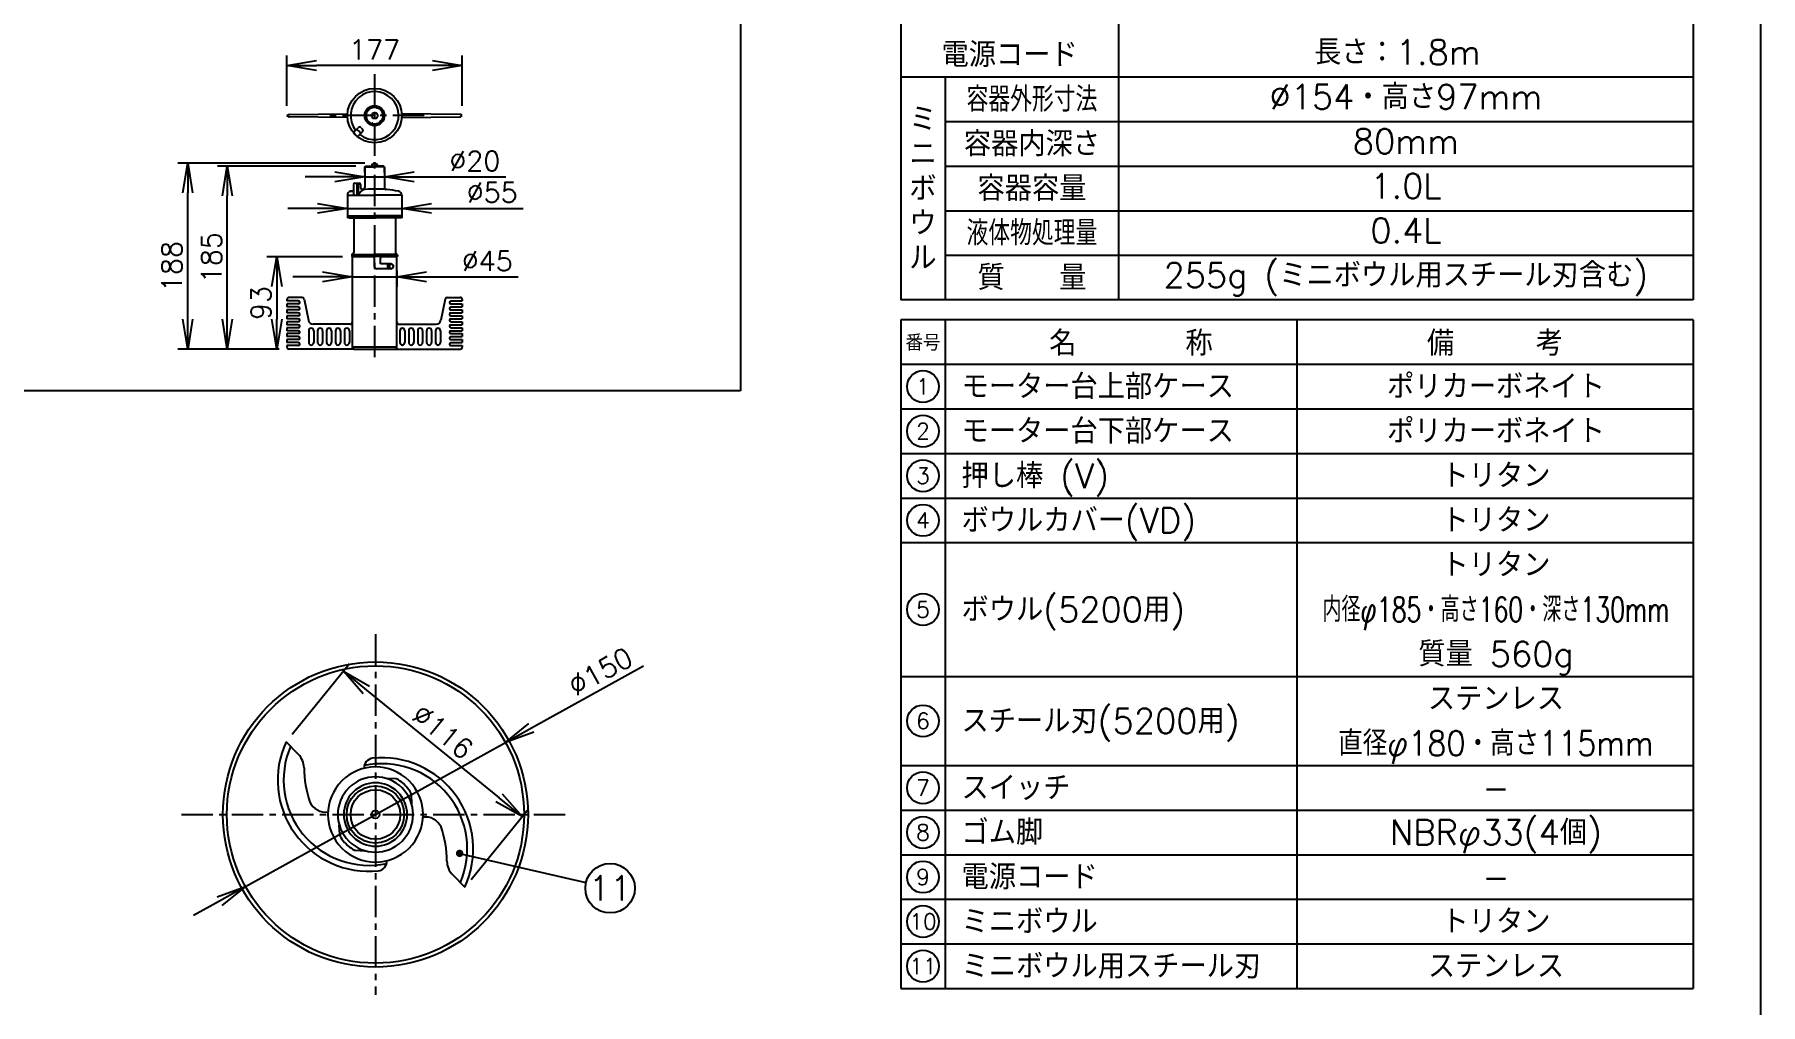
# Model space of a CAD drawing. Extents: x 115 to 2025, y 0 to 1377.
# Drawn here: x 1154 to 2025, y 467 to 956 of the extents above; entities that cross this region are included whole.
import ezdxf
from ezdxf.enums import TextEntityAlignment as Align

# ---------------------------------------------------------------- set-up
doc = ezdxf.new("R2010")
doc.units = 0
doc.header["$LTSCALE"] = 0.5
doc.header["$MEASUREMENT"] = 0
doc.header["$PDMODE"] = 3
doc.header["$PDSIZE"] = 2.5
doc.linetypes.add('CENTER', pattern=[50.8, 31.75, -6.35, 6.35, -6.35])
doc.layers.get('0').update_dxf_attribs({"linetype": 'CONTINUOUS'})
doc.layers.get('Defpoints').update_dxf_attribs({"linetype": 'CONTINUOUS'})
for name, color, linetype in [('DANMEN', 7, 'CONTINUOUS'), ('SIYOU', 7, 'CONTINUOUS'), ('SUNPOU', 7, 'CONTINUOUS'), ('WAKU', 7, 'CONTINUOUS')]:
    doc.layers.add(name, color=color, linetype=linetype)
doc.styles.get("Standard").update_dxf_attribs({"font": 'romans.shx', "bigfont": 'extfont.shx'})
doc.dimstyles.get("Standard").update_dxf_attribs({"dimscale": 5, "dimtxt": 2, "dimasz": 3, "dimexe": 1, "dimexo": 1, "dimgap": 0.6, "dimtad": 3, "dimdec": 0, "dimzin": 0, "dimdsep": 46, "dimtxsty": 'STANDARD', "dimblk": 'OPEN', "dimcen": 1.5, "dimadec": 0, "dimazin": 0, "dimtfac": 1, "dimtdec": 0, "dimtmove": 0, "dimatfit": 0, "dimldrblk": 'OPEN', "dimfxl": 1, "dimtolj": 1, "dimtzin": 0, "dimarcsym": 0})
doc.dimstyles.new('STYLE_1', dxfattribs={"dimscale": 5, "dimtxt": 2, "dimasz": 3, "dimexe": 1, "dimexo": 1, "dimgap": 0.6, "dimtad": 3, "dimdec": 0, "dimlfac": 2, "dimzin": 0, "dimdsep": 46, "dimtxsty": 'STANDARD', "dimblk1": 'OPEN', "dimblk2": 'OPEN', "dimsah": 1, "dimcen": 1.5, "dimadec": 0, "dimazin": 0, "dimtfac": 1, "dimtdec": 0, "dimtmove": 0, "dimatfit": 0, "dimldrblk": 'DOTSMALL', "dimfxl": 1, "dimtvp": 1, "dimtolj": 1, "dimtzin": 0, "dimarcsym": 0})

# ---------------------------------------------------------------- blocks, each defined once
blk = doc.blocks.new('_OPEN')
at = {"color": 0, "linetype": 'ByBlock'}
for p, q in [((-1, 0.167), (0, 0)), ((0, 0), (-1, -0.167)), ((0, 0), (-1, 0))]:
    blk.add_line(p, q, dxfattribs=at)
blk = doc.blocks.new('*D37')
at = {"layer": 'Defpoints', "color": 0}
for p in [(1280.77, 599.45), (1399.95, 561.74), (1371.03, 526.13)]:
    blk.add_point(p, dxfattribs=at)
at = {"layer": 'SUNPOU', "color": 0, "lineweight": -2}
for p, q in [((1283.92, 603.33), (1312.85, 638.94)), ((1321.34, 625.6), (1388.31, 571.2)), ((1374.18, 530.01), (1403.11, 565.62))]:
    blk.add_line(p, q, dxfattribs=at)
at = {"layer": 'SUNPOU', "color": 0, "lineweight": -2, "xscale": 15, "yscale": 15, "zscale": 15}
for p, rotation in [((1309.7, 635.06), 140.9130941535423), ((1399.95, 561.74), 320.9130941535422)]:
    blk.add_blockref('_OPEN', p, dxfattribs=dict(at, rotation=rotation))
at = {"layer": 'SUNPOU', "color": 0, "insert": (1359.87, 604.61), "char_height": 10, "attachment_point": 5, "rotation": 320.91309}
blk.add_mtext('\\A1;%%C116', dxfattribs=at)
blk = doc.blocks.new('*D38')
at = {"layer": 'Defpoints', "color": 0}
for p in [(1391.47, 599.19), (1260.32, 526.39)]:
    blk.add_point(p, dxfattribs=at)
at = {"layer": 'SUNPOU', "color": 0, "lineweight": -2}
for p, q in [((1404.59, 606.47), (1461.17, 637.88)), ((1260.32, 526.39), (1391.47, 599.19)), ((1247.21, 519.11), (1234.09, 511.83))]:
    blk.add_line(p, q, dxfattribs=at)
at = {"layer": 'SUNPOU', "color": 0, "lineweight": -2, "xscale": 15, "yscale": 15, "zscale": 15}
for p, rotation in [((1391.47, 599.19), 209.034487476974), ((1260.32, 526.39), 29.03448747697395)]:
    blk.add_blockref('_OPEN', p, dxfattribs=dict(at, rotation=rotation))
at = {"layer": 'SUNPOU', "color": 0, "insert": (1439.47, 634.98), "char_height": 10, "attachment_point": 5, "rotation": 29.03449}
blk.add_mtext('\\A1;∅150', dxfattribs=at)
blk = doc.blocks.new('*D44')
at = {"layer": 'Defpoints', "color": 0}
for p in [(1251.12, 889.96), (1320.97, 889.96), (1282.22, 797.71)]:
    blk.add_point(p, dxfattribs=at)
at = {"layer": 'SUNPOU', "color": 0, "lineweight": -2}
for p, q in [((1315.97, 889.96), (1246.12, 889.96)), ((1251.12, 812.71), (1251.12, 874.96)), ((1277.22, 797.71), (1246.12, 797.71))]:
    blk.add_line(p, q, dxfattribs=at)
at = {"layer": 'SUNPOU', "color": 0, "lineweight": -2, "xscale": 15, "yscale": 15, "zscale": 15}
for p, rotation in [((1251.12, 889.96), 90), ((1251.12, 797.71), 270)]:
    blk.add_blockref('_OPEN', p, dxfattribs=dict(at, rotation=rotation))
at = {"layer": 'SUNPOU', "color": 0, "insert": (1243.12, 843.83), "char_height": 10, "attachment_point": 5, "rotation": 90}
blk.add_mtext('\\A1;185', dxfattribs=at)
blk = doc.blocks.new('_DotSmall')
at = {"color": 0, "linetype": 'ByBlock', "const_width": 0.5}
blk.add_lwpolyline([(-0.0625, 0, 1), (0.0625, 0, 1)], format="xyb", close=True, dxfattribs=at)
blk = doc.blocks.new('*D45')
at = {"layer": 'Defpoints', "color": 0}
for p in [(1231.12, 891.46), (1325.47, 891.46), (1282.22, 797.71)]:
    blk.add_point(p, dxfattribs=at)
at = {"layer": 'SUNPOU', "color": 0, "lineweight": -2}
for p, q in [((1320.47, 891.46), (1226.12, 891.46)), ((1231.12, 812.71), (1231.12, 876.46)), ((1277.22, 797.71), (1226.12, 797.71))]:
    blk.add_line(p, q, dxfattribs=at)
at = {"layer": 'SUNPOU', "color": 0, "lineweight": -2, "xscale": 15, "yscale": 15, "zscale": 15}
for p, rotation in [((1231.12, 891.46), 90), ((1231.12, 797.71), 270)]:
    blk.add_blockref('_OPEN', p, dxfattribs=dict(at, rotation=rotation))
at = {"layer": 'SUNPOU', "color": 0, "insert": (1223.12, 839.33), "char_height": 10, "attachment_point": 5, "rotation": 90}
blk.add_mtext('\\A1;188', dxfattribs=at)
blk = doc.blocks.new('*D46')
at = {"layer": 'Defpoints', "color": 0}
for p in [(1320.47, 884.58), (1320.47, 881.85), (1330.47, 881.85)]:
    blk.add_point(p, dxfattribs=at)
at = {"layer": 'SUNPOU', "color": 0, "lineweight": -2}
for p, q in [((1320.47, 886.85), (1320.47, 889.58)), ((1330.47, 886.85), (1330.47, 889.58)), ((1305.47, 884.58), (1290.47, 884.58)), ((1320.47, 884.58), (1330.47, 884.58)), ((1345.47, 884.58), (1391.71, 884.58))]:
    blk.add_line(p, q, dxfattribs=at)
at = {"layer": 'SUNPOU', "color": 0, "lineweight": -2, "xscale": 15, "yscale": 15, "zscale": 15}
blk.add_blockref('_OPEN', (1320.47, 884.58), dxfattribs=at)
at = {"layer": 'SUNPOU', "color": 0, "lineweight": -2, "xscale": 15, "yscale": 15, "zscale": 15, "rotation": 180}
blk.add_blockref('_OPEN', (1330.47, 884.58), dxfattribs=at)
at = {"layer": 'SUNPOU', "color": 0, "insert": (1376.09, 892.58), "char_height": 10, "attachment_point": 5}
blk.add_mtext('\\A1;%%C20', dxfattribs=at)
blk = doc.blocks.new('*D47')
at = {"layer": 'Defpoints', "color": 0}
for p in [(1311.72, 871.22), (1339.22, 871.22), (1339.22, 868.7)]:
    blk.add_point(p, dxfattribs=at)
at = {"layer": 'SUNPOU', "color": 0, "lineweight": -2}
for p, q in [((1296.72, 868.7), (1281.72, 868.7)), ((1311.72, 868.7), (1339.22, 868.7)), ((1311.72, 866.22), (1311.72, 863.7)), ((1339.22, 866.22), (1339.22, 863.7)), ((1354.22, 868.7), (1400.46, 868.7))]:
    blk.add_line(p, q, dxfattribs=at)
at = {"layer": 'SUNPOU', "color": 0, "lineweight": -2, "xscale": 15, "yscale": 15, "zscale": 15}
blk.add_blockref('_OPEN', (1311.72, 868.7), dxfattribs=at)
at = {"layer": 'SUNPOU', "color": 0, "lineweight": -2, "xscale": 15, "yscale": 15, "zscale": 15, "rotation": 180}
blk.add_blockref('_OPEN', (1339.22, 868.7), dxfattribs=at)
at = {"layer": 'SUNPOU', "color": 0, "insert": (1384.84, 876.7), "char_height": 10, "attachment_point": 5}
blk.add_mtext('\\A1;%%C55', dxfattribs=at)
blk = doc.blocks.new('*D48')
at = {"layer": 'Defpoints', "color": 0}
for p in [(1314.22, 842.38), (1336.72, 842.38), (1336.72, 834.14)]:
    blk.add_point(p, dxfattribs=at)
at = {"layer": 'SUNPOU', "color": 0, "lineweight": -2}
for p, q in [((1314.22, 837.38), (1314.22, 829.14)), ((1336.72, 837.38), (1336.72, 829.14)), ((1299.22, 834.14), (1284.22, 834.14)), ((1314.22, 834.14), (1336.72, 834.14)), ((1351.72, 834.14), (1397.96, 834.14))]:
    blk.add_line(p, q, dxfattribs=at)
at = {"layer": 'SUNPOU', "color": 0, "lineweight": -2, "xscale": 15, "yscale": 15, "zscale": 15}
blk.add_blockref('_OPEN', (1314.22, 834.14), dxfattribs=at)
at = {"layer": 'SUNPOU', "color": 0, "lineweight": -2, "xscale": 15, "yscale": 15, "zscale": 15, "rotation": 180}
blk.add_blockref('_OPEN', (1336.72, 834.14), dxfattribs=at)
at = {"layer": 'SUNPOU', "color": 0, "insert": (1382.34, 842.14), "char_height": 10, "attachment_point": 5}
blk.add_mtext('\\A1;%%C45', dxfattribs=at)
blk = doc.blocks.new('*D49')
at = {"layer": 'Defpoints', "color": 0}
for p in [(1314.22, 844.21), (1276.1, 797.71), (1282.22, 797.71)]:
    blk.add_point(p, dxfattribs=at)
at = {"layer": 'SUNPOU', "color": 0, "lineweight": -2}
for p, q in [((1309.22, 844.21), (1271.1, 844.21)), ((1276.1, 829.21), (1276.1, 812.71)), ((1277.22, 797.71), (1271.1, 797.71))]:
    blk.add_line(p, q, dxfattribs=at)
at = {"layer": 'SUNPOU', "color": 0, "lineweight": -2, "xscale": 15, "yscale": 15, "zscale": 15}
for p, rotation in [((1276.1, 844.21), 90), ((1276.1, 797.71), 270)]:
    blk.add_blockref('_OPEN', p, dxfattribs=dict(at, rotation=rotation))
at = {"layer": 'SUNPOU', "color": 0, "insert": (1268.1, 820.96), "char_height": 10, "attachment_point": 5, "rotation": 90}
blk.add_mtext('\\A1;93', dxfattribs=at)
blk = doc.blocks.new('*D50')
at = {"layer": 'Defpoints', "color": 0}
for p in [(1281.22, 940.78), (1281.22, 915.49), (1369.72, 915.49)]:
    blk.add_point(p, dxfattribs=at)
at = {"layer": 'SUNPOU', "color": 0, "lineweight": -2}
for p, q in [((1281.22, 920.49), (1281.22, 945.78)), ((1369.72, 920.49), (1369.72, 945.78)), ((1354.72, 940.78), (1296.22, 940.78))]:
    blk.add_line(p, q, dxfattribs=at)
at = {"layer": 'SUNPOU', "color": 0, "lineweight": -2, "xscale": 15, "yscale": 15, "zscale": 15, "rotation": 180}
blk.add_blockref('_OPEN', (1281.22, 940.78), dxfattribs=at)
at = {"layer": 'SUNPOU', "color": 0, "lineweight": -2, "xscale": 15, "yscale": 15, "zscale": 15}
blk.add_blockref('_OPEN', (1369.72, 940.78), dxfattribs=at)
at = {"layer": 'SUNPOU', "color": 0, "insert": (1325.47, 948.78), "char_height": 10, "attachment_point": 5}
blk.add_mtext('\\A1;177', dxfattribs=at)

msp = doc.modelspace()

# ---------------------------------------------------------------- linework, layer by layer
at = {"color": 2}
for p, q in [((1281.22, 915.49), (1282.1, 916.04)), ((1282.1, 914.94), (1281.22, 915.49)), ((1282.36, 916.12), (1311.75, 916.48)), ((1311.75, 914.51), (1282.36, 914.87)), ((1368.58, 916.12), (1339.18, 916.48)), ((1339.18, 914.51), (1368.58, 914.87)), ((1369.72, 915.49), (1368.84, 916.04)), ((1368.84, 914.94), (1369.72, 915.49)), ((1315.04, 907.18), (1317.25, 909.4)), ((1315.04, 906.48), (1316.45, 905.06)), ((1317.16, 905.06), (1319.37, 907.27)), ((1318.67, 909.4), (1319.37, 908.69)), ((1320.47, 889.71), (1320.97, 889.96)), ((1320.47, 889.71), (1320.47, 879.18)), ((1320.47, 889.71), (1325.47, 889.71)), ((1320.97, 889.96), (1325.47, 889.96)), ((1329.97, 889.96), (1325.47, 889.96)), ((1330.47, 889.71), (1325.47, 889.71)), ((1330.47, 889.71), (1329.97, 889.96)), ((1330.47, 889.71), (1330.47, 879.18)), ((1314.89, 880.71), (1314.89, 875.33)), ((1315.64, 881.46), (1317.63, 881.46)), ((1316.45, 881.24), (1316.45, 875.33)), ((1317.16, 881.24), (1317.16, 875.33)), ((1318.38, 880.71), (1318.38, 879.42)), ((1311.72, 875.33), (1325.47, 875.33)), ((1311.72, 875.33), (1311.72, 864.96)), ((1313.34, 877.3), (1314.89, 877.3)), ((1339.22, 875.33), (1325.47, 875.33)), ((1339.22, 875.33), (1339.22, 864.96)), ((1311.72, 864.96), (1325.47, 864.96)), ((1312.72, 863.96), (1325.47, 863.96)), ((1314.97, 863.96), (1314.97, 846.46)), ((1339.22, 864.96), (1325.47, 864.96)), ((1338.22, 863.96), (1325.47, 863.96)), ((1335.97, 863.96), (1335.97, 846.46)), ((1313.97, 845.23), (1313.97, 844.46)), ((1314.11, 845.46), (1325.47, 845.46)), ((1336.83, 845.46), (1325.47, 845.46)), ((1336.97, 845.23), (1336.97, 844.46)), ((1313.97, 844.46), (1325.47, 844.46)), ((1314.22, 844.21), (1314.22, 798.71)), ((1324.97, 844.21), (1314.22, 844.21)), ((1314.97, 844.21), (1314.97, 844.46)), ((1336.97, 844.46), (1325.47, 844.46)), ((1325.47, 839.21), (1325.47, 843.71)), ((1333.72, 838.21), (1326.47, 838.21)), ((1328.47, 840.71), (1328.47, 843.71)), ((1333.72, 840.71), (1328.47, 840.71)), ((1336.72, 844.21), (1328.97, 844.21)), ((1332.84, 840.71), (1333.95, 840.71)), ((1333.95, 838.21), (1332.84, 838.21)), ((1335.97, 844.21), (1335.97, 844.46)), ((1336.72, 798.71), (1336.72, 844.21)), ((1281.22, 822.71), (1281.22, 821.96)), ((1286.97, 821.96), (1281.22, 821.96)), ((1286.97, 820.46), (1281.22, 820.46)), ((1281.22, 820.46), (1281.22, 818.96)), ((1286.97, 818.96), (1281.22, 818.96)), ((1288.9, 823.71), (1282.22, 823.71)), ((1289.88, 822.91), (1292.02, 812.22)), ((1361.06, 822.91), (1358.92, 812.22)), ((1362.04, 823.71), (1368.72, 823.71)), ((1363.97, 821.96), (1369.72, 821.96)), ((1363.97, 820.46), (1369.72, 820.46)), ((1363.97, 818.96), (1369.72, 818.96)), ((1369.72, 822.71), (1369.72, 821.96)), ((1369.72, 820.46), (1369.72, 818.96)), ((1286.97, 817.46), (1281.22, 817.46)), ((1281.22, 817.46), (1281.22, 815.96)), ((1286.97, 815.96), (1281.22, 815.96)), ((1286.97, 814.46), (1281.22, 814.46)), ((1281.22, 814.46), (1281.22, 812.96)), ((1286.97, 812.96), (1281.22, 812.96)), ((1286.97, 811.46), (1281.22, 811.46)), ((1281.22, 811.46), (1281.22, 809.96)), ((1313.22, 810.21), (1294.47, 810.21)), ((1337.72, 810.21), (1356.47, 810.21)), ((1363.97, 817.46), (1369.72, 817.46)), ((1363.97, 815.96), (1369.72, 815.96)), ((1363.97, 814.46), (1369.72, 814.46)), ((1363.97, 812.96), (1369.72, 812.96)), ((1363.97, 811.46), (1369.72, 811.46)), ((1369.72, 817.46), (1369.72, 815.96)), ((1369.72, 814.46), (1369.72, 812.96)), ((1369.72, 811.46), (1369.72, 809.96)), ((1286.97, 809.96), (1281.22, 809.96)), ((1286.97, 808.46), (1281.22, 808.46)), ((1281.22, 808.46), (1281.22, 806.96)), ((1286.97, 806.96), (1281.22, 806.96)), ((1286.97, 805.46), (1281.22, 805.46)), ((1281.22, 805.46), (1281.22, 803.96)), ((1286.97, 803.96), (1281.22, 803.96)), ((1281.22, 802.46), (1281.22, 801.71)), ((1286.97, 802.46), (1281.22, 802.46)), ((1281.22, 802.46), (1281.22, 800.96)), ((1292.22, 806.96), (1292.22, 800.96)), ((1294.72, 806.96), (1294.72, 800.96)), ((1296.72, 806.96), (1296.72, 800.96)), ((1299.22, 806.96), (1299.22, 800.96)), ((1301.22, 806.96), (1301.22, 800.96)), ((1303.72, 806.96), (1303.72, 800.96)), ((1305.72, 806.96), (1305.72, 800.96)), ((1308.22, 806.96), (1308.22, 800.96)), ((1310.22, 806.96), (1310.22, 800.96)), ((1312.72, 806.96), (1312.72, 800.96)), ((1338.22, 806.96), (1338.22, 800.96)), ((1340.72, 806.96), (1340.72, 800.96)), ((1342.72, 806.96), (1342.72, 800.96)), ((1345.22, 806.96), (1345.22, 800.96)), ((1347.22, 806.96), (1347.22, 800.96)), ((1349.72, 806.96), (1349.72, 800.96)), ((1351.72, 806.96), (1351.72, 800.96)), ((1354.22, 806.96), (1354.22, 800.96)), ((1356.22, 806.96), (1356.22, 800.96)), ((1358.72, 806.96), (1358.72, 800.96)), ((1363.97, 809.96), (1369.72, 809.96)), ((1363.97, 808.46), (1369.72, 808.46)), ((1363.97, 806.96), (1369.72, 806.96)), ((1363.97, 805.46), (1369.72, 805.46)), ((1363.97, 803.96), (1369.72, 803.96)), ((1363.97, 802.46), (1369.72, 802.46)), ((1369.72, 808.46), (1369.72, 806.96)), ((1369.72, 805.46), (1369.72, 803.96)), ((1369.72, 802.46), (1369.72, 800.96)), ((1369.72, 802.46), (1369.72, 801.71)), ((1286.97, 800.96), (1281.22, 800.96)), ((1286.97, 799.46), (1281.22, 799.46)), ((1281.22, 799.46), (1281.22, 798.71)), ((1315.22, 797.71), (1282.22, 797.71)), ((1336.72, 798.71), (1314.22, 798.71)), ((1315.22, 797.71), (1335.72, 797.71)), ((1335.72, 797.71), (1368.72, 797.71)), ((1363.97, 800.96), (1369.72, 800.96)), ((1363.97, 799.46), (1369.72, 799.46)), ((1369.72, 799.46), (1369.72, 798.71)), ((1286.91, 593.31), (1280.77, 599.45)), ((1336, 580.79), (1331.19, 581.04)), ((1343.9, 572.89), (1344.15, 568.08)), ((1307.9, 552.69), (1307.65, 557.5)), ((1315.8, 544.79), (1320.61, 544.54)), ((1364.89, 532.27), (1371.03, 526.13))]:
    msp.add_line(p, q, dxfattribs=at)
at = {"color": 2, "linetype": 'CENTER'}
msp.add_line((1350.47, 915.49), (1300.47, 915.49), dxfattribs=at)
at = {"color": 2}
for points in [[(1319.67, 877.84, 0.04681), (1318.98, 877.48, 0.04681), (1318.37, 877, 0.051154), (1317.81, 876.35, 0.051154), (1317.41, 875.61)], [(1319.67, 877.84, -0.050211), (1319.25, 878.1, -0.050211), (1318.89, 878.44, -0.057053), (1318.58, 878.9, -0.057053), (1318.38, 879.42)]]:
    msp.add_lwpolyline(points, format="xyb", dxfattribs=at)
for centre, radius in [((1325.47, 915.49), 13.75), ((1325.47, 915.49), 5), ((1325.47, 915.49), 4.25), ((1325.47, 915.49), 1.5), ((1325.9, 562.79), 77), ((1325.9, 562.79), 75), ((1325.9, 562.79), 14.5), ((1325.9, 562.79), 12.5), ((1325.9, 562.79), 2)]:
    msp.add_circle(centre, radius, dxfattribs=at)
for centre, radius, start, end in [((1325.47, 915.49), 12.12, 232.10634, 217.89366), ((1282.37, 915.62), 0.5, 90.69875, 122.00538), ((1282.37, 915.37), 0.5, 237.99462, 269.30125), ((1322.46, 918.5), 0.25, 226.68541, 43.31459), ((1322.46, 918.5), 0.25, 226.68541, 43.31459), ((1326.57, 919.6), 0.25, 166.68541, 343.31459), ((1329.57, 916.59), 0.25, 106.68541, 283.31459), ((1368.57, 915.62), 0.5, 57.99462, 89.30125), ((1368.57, 915.37), 0.5, 270.69875, 302.00538), ((1315.39, 906.83), 0.5, 135, 225), ((1316.46, 907.9), 0.5, 61.08403, 135), ((1314.72, 904.74), 4.11, 28.91597, 61.08403), ((1317.96, 908.69), 1, 45, 135), ((1317.88, 906.49), 0.5, 315, 28.91597), ((1318.67, 907.98), 1, 315, 45), ((1321.36, 914.39), 0.25, 286.68541, 103.31459), ((1324.37, 911.39), 0.25, 346.68541, 163.31459), ((1328.47, 912.49), 0.25, 46.68541, 223.31459), ((1328.47, 912.49), 0.25, 46.68541, 223.31459), ((1316.81, 905.42), 0.5, 225, 315), ((1325.47, 889.96), 1.5, 0, 180), ((1315.64, 880.71), 0.75, 90, 180), ((1317.63, 880.71), 0.75, 0, 90), ((1313.72, 875.33), 2, 100.96558, 180), ((1325.47, 814.69), 63.77, 99.54651, 100.96558), ((1325.47, 814.69), 63.77, 90, 95.64995), ((1319.47, 879.18), 1, 275.31517, 0), ((1325.47, 814.69), 63.77, 79.03442, 90), ((1331.47, 879.18), 1, 180, 264.68483), ((1337.22, 875.33), 2, 0, 79.03442), ((1312.72, 864.96), 1, 180, 270), ((1338.22, 864.96), 1, 270, 0), ((1314.22, 845.23), 0.25, 101.53696, 180), ((1313.97, 846.46), 1, 281.53696, 0), ((1336.97, 846.46), 1, 180, 258.46304), ((1336.72, 845.23), 0.25, 0, 78.46304), ((1324.97, 843.71), 0.5, 0, 90), ((1326.47, 839.21), 1, 180, 270), ((1328.97, 843.71), 0.5, 90, 180), ((1333.72, 839.46), 1.25, 83.66971, 90), ((1333.72, 839.46), 1.25, 270, 276.33029), ((1333.72, 839.46), 1.25, 309.98901, 50.01099), ((1282.22, 822.71), 1, 90, 180), ((1286.97, 821.21), 0.75, 270, 90), ((1286.97, 818.21), 0.75, 270, 90), ((1288.9, 822.71), 1, 11.30993, 90), ((1362.04, 822.71), 1, 90, 168.69007), ((1363.97, 821.21), 0.75, 90, 270), ((1363.97, 818.21), 0.75, 90, 270), ((1368.72, 822.71), 1, 0, 90), ((1286.97, 815.21), 0.75, 270, 90), ((1286.97, 812.21), 0.75, 270, 90), ((1294.47, 812.71), 2.5, 191.30993, 270), ((1313.22, 811.21), 1, 270, 0), ((1337.72, 811.21), 1, 180, 270), ((1356.47, 812.71), 2.5, 270, 348.69007), ((1363.97, 815.21), 0.75, 90, 270), ((1363.97, 812.21), 0.75, 90, 270), ((1286.97, 809.21), 0.75, 270, 90), ((1286.97, 806.21), 0.75, 270, 90), ((1286.97, 803.21), 0.75, 270, 90), ((1293.47, 806.96), 1.25, 0, 180), ((1297.97, 806.96), 1.25, 0, 180), ((1302.47, 806.96), 1.25, 0, 180), ((1306.97, 806.96), 1.25, 0, 180), ((1311.47, 806.96), 1.25, 0, 180), ((1339.47, 806.96), 1.25, 0, 180), ((1343.97, 806.96), 1.25, 0, 180), ((1348.47, 806.96), 1.25, 0, 180), ((1352.97, 806.96), 1.25, 0, 180), ((1357.47, 806.96), 1.25, 0, 180), ((1363.97, 809.21), 0.75, 90, 270), ((1363.97, 806.21), 0.75, 90, 270), ((1363.97, 803.21), 0.75, 90, 270), ((1282.22, 798.71), 1, 180, 270), ((1286.97, 800.21), 0.75, 270, 90), ((1293.47, 800.96), 1.25, 180, 0), ((1297.97, 800.96), 1.25, 180, 0), ((1302.47, 800.96), 1.25, 180, 0), ((1306.97, 800.96), 1.25, 180, 0), ((1311.47, 800.96), 1.25, 180, 0), ((1315.22, 798.71), 1, 180, 270), ((1335.72, 798.71), 1, 270, 0), ((1339.47, 800.96), 1.25, 180, 0), ((1343.97, 800.96), 1.25, 180, 0), ((1348.47, 800.96), 1.25, 180, 0), ((1352.97, 800.96), 1.25, 180, 0), ((1357.47, 800.96), 1.25, 180, 0), ((1363.97, 800.21), 0.75, 90, 270), ((1368.72, 798.71), 1, 270, 0), ((1322.57, 580.16), 46.03, 155.23559, 275.93568), ((1322.57, 580.16), 43.03, 156.71525, 282.07433), ((1279.84, 586.24), 10, 0.31542, 45), ((1343.42, 586.59), 53.58, 180.31542, 199.11383), ((1325.9, 562.79), 24, 315, 135), ((1325.07, 586.23), 5, 96.86513, 181.89281), ((1329.23, 545.41), 43.03, 336.71525, 102.07433), ((1329.23, 545.41), 46.03, 335.23559, 95.93568), ((1325.9, 562.79), 24, 135, 315), ((1325.9, 562.79), 19, 135, 315), ((1325.9, 562.79), 19, 315, 135), ((1325.9, 562.79), 16, 315, 135), ((1335.84, 577.79), 3, 56.45825, 87.01668), ((1325.9, 562.79), 21, 33.54175, 56.45825), ((1300.71, 572.82), 8.77, 205.53945, 278.06815), ((1325.9, 562.79), 16, 135, 315), ((1340.9, 572.73), 3, 2.98332, 33.54175), ((1351.09, 552.75), 8.77, 25.53945, 98.06815), ((1310.9, 552.84), 3, 182.98332, 213.54175), ((1325.9, 562.79), 21, 213.54175, 236.45825), ((1308.38, 538.99), 53.58, 0.31542, 19.11383), ((1315.95, 547.79), 3, 236.45825, 267.01668), ((1326.73, 539.34), 5, 276.86513, 1.89281), ((1371.96, 539.34), 10, 180.31542, 225)]:
    msp.add_arc(centre, radius, start, end, dxfattribs=at)
msp.add_ellipse((1332.84, 839.46), major_axis=(0, -1.25), ratio=0.707107, start_param=3.141593, end_param=6.283185, dxfattribs=at)
msp.add_ellipse((1333.95, 839.46), major_axis=(0, -1.25), ratio=0.707107, dxfattribs=at)
at = {"layer": 'DANMEN', "color": 2, "linetype": 'CENTER'}
for p, q in [((1325.47, 936.44), (1325.47, 791.44)), ((1325.9, 653.82), (1325.9, 471.75)), ((1228, 562.79), (1423.8, 562.79))]:
    msp.add_line(p, q, dxfattribs=at)
at = {"layer": 'SIYOU', "color": 7}
for p, q in [((1510.12, 1317.3), (1510.12, 776.52)), ((1701.01, 1295), (1701.01, 822.5)), ((1591.01, 935), (1991.01, 935)), ((1613.51, 935), (1613.51, 822.5)), ((1613.51, 912.5), (1991.01, 912.5)), ((1613.51, 890), (1991.01, 890)), ((1613.51, 867.5), (1991.01, 867.5)), ((1613.51, 845), (1991.01, 845)), ((1613.51, 812.5), (1613.51, 475)), ((1791.01, 812.5), (1791.01, 475)), ((1591.01, 790), (1991.01, 790)), ((1510.12, 776.52), (1140.82, 776.52)), ((1591.01, 767.5), (1991.01, 767.5)), ((1591.01, 745), (1991.01, 745)), ((1591.01, 722.5), (1991.01, 722.5)), ((1591.01, 700), (1991.01, 700)), ((1591.01, 632.5), (1991.01, 632.5)), ((1591.01, 587.5), (1991.01, 587.5)), ((1591.01, 565), (1991.01, 565)), ((1591.01, 542.5), (1991.01, 542.5)), ((1591.01, 520), (1991.01, 520)), ((1591.01, 497.5), (1991.01, 497.5))]:
    msp.add_line(p, q, dxfattribs=at)
at = {"layer": 'SIYOU', "color": 6}
for p, q in [((1591.01, 1317.5), (1591.01, 822.5)), ((1991.01, 1317.5), (1991.01, 822.5)), ((1991.01, 822.5), (1591.01, 822.5)), ((1991.01, 812.5), (1591.01, 812.5)), ((1591.01, 812.5), (1591.01, 475)), ((1991.01, 812.5), (1991.01, 475)), ((1591.01, 475), (1991.01, 475))]:
    msp.add_line(p, q, dxfattribs=at)
at = {"layer": 'SIYOU', "color": 7}
for centre in [(1602.26, 778.75), (1602.26, 756.25), (1602.26, 733.75), (1602.26, 711.25), (1602.26, 666.25), (1602.26, 610), (1602.26, 576.25), (1602.26, 553.75), (1602.26, 531.25), (1602.26, 508.75), (1602.26, 486.25)]:
    msp.add_circle(centre, 8.04, dxfattribs=at)
at = {"layer": 'SUNPOU'}
msp.add_circle((1444.34, 525.59), 12.5, dxfattribs=at)
at = {"layer": 'WAKU', "color": 6}
msp.add_line((2025, 1376.75), (2025, 0), dxfattribs=at)

# ---------------------------------------------------------------- texts
at = {"layer": 'SIYOU', "color": 7}
for s, p in [('電源コード', (1646.01, 946.25)), ('ミ', (1602.26, 913.75)), ('容器内深さ', (1657.26, 901.25)), ('ニ', (1602.26, 896.25)), ('ボ', (1602.26, 878.75)), ('容器容量', (1657.26, 878.75)), ('ウ', (1602.26, 861.25)), ('ル', (1602.26, 843.75)), ('質\u3000\u3000量', (1657.26, 833.75))]:
    msp.add_text(s, height=12.5, dxfattribs=at).set_placement(p, align=Align.MIDDLE_CENTER)
at = {"layer": 'SIYOU', "color": 1}
for s, p in [('長さ：1.8m ', (1846.01, 947.5)), ('%%C154・高さ97mm', (1846.01, 925)), ('80mm', (1846.01, 902.5)), ('1.0L', (1846.01, 880)), ('0.4L', (1846.01, 857.5)), ('255g (ミニボウル用スチール刃含む)', (1846.01, 835)), ('ポリカーボネイト', (1891.49, 778.77)), ('ポリカーボネイト', (1891.49, 756.27)), ('トリタン', (1891.49, 733.77)), ('トリタン', (1891.49, 711.27)), ('トリタン', (1891.49, 688.77)), ('質量 560g', (1891.49, 643.77)), ('ステンレス', (1891.49, 621.27)), ('-', (1891.49, 576.27)), ('NBRφ33(4個)', (1891.49, 553.77)), ('-', (1891.49, 531.27)), ('トリタン', (1891.49, 508.77)), ('ステンレス', (1891.49, 486.27))]:
    msp.add_text(s, height=12.5, dxfattribs=at).set_placement(p, align=Align.MIDDLE_CENTER)
at = {"layer": 'SIYOU', "color": 7, "width": 0.8}
for s, p in [('容器外形寸法', (1657.26, 923.75)), ('液体物処理量', (1657.26, 856.25))]:
    msp.add_text(s, height=12.5, dxfattribs=at).set_placement(p, align=Align.MIDDLE_CENTER)
at = {"layer": 'SIYOU', "color": 7}
for s, height, p in [('番号', 8.036, (1602.26, 801.25)), ('名\u3000\u3000\u3000\u3000称', 12.5, (1707.26, 801.25)), ('備\u3000\u3000\u3000考', 12.5, (1891.01, 801.25)), ('1', 8.04, (1602.26, 778.75)), ('2', 8.04, (1602.26, 756.25)), ('3', 8.04, (1602.26, 733.75)), ('4', 8.04, (1602.26, 711.25)), ('5', 8.04, (1602.26, 666.25)), ('6', 8.04, (1602.26, 610)), ('7', 8.04, (1602.26, 576.25)), ('8', 8.04, (1602.26, 553.75)), ('9', 8.04, (1602.26, 531.25)), ('10', 8.036, (1602.26, 508.75)), ('11', 8.036, (1602.26, 486.25))]:
    msp.add_text(s, height=height, dxfattribs=at).set_placement(p, align=Align.MIDDLE)
at = {"layer": 'SIYOU', "color": 1}
for s, p in [('モーター台上部ケース', (1621.72, 778.75)), ('モーター台下部ケース', (1621.72, 756.25)), ('押し棒 (V)', (1621.72, 733.75)), ('ボウルカバー(VD)', (1621.72, 711.25)), ('ボウル(5200用)', (1621.72, 666.25)), ('スチール刃(5200用)', (1621.72, 610)), ('スイッチ', (1621.72, 576.25)), ('ゴム脚', (1621.72, 553.75)), ('電源コード', (1621.72, 531.25)), ('ミニボウル', (1621.72, 508.75)), ('ミニボウル用スチール刃', (1621.72, 486.25))]:
    msp.add_text(s, height=12.5, dxfattribs=at).set_placement(p, align=Align.MIDDLE_LEFT)
for s, width, p in [('内径φ185・高さ160・深さ130mm', 0.7, (1891.49, 666.27)), ('直径φ180・高さ115mm', 0.9, (1891.49, 598.77))]:
    msp.add_text(s, height=12.5, dxfattribs=dict(at, width=width)).set_placement(p, align=Align.MIDDLE_CENTER)
at = {"layer": 'SUNPOU'}
msp.add_text('11', height=12.5, dxfattribs=at).set_placement((1444.34, 525.59), align=Align.MIDDLE)

# ---------------------------------------------------------------- dimensions: what is measured, and where the dimension line sits
dim = msp.add_linear_dim(base=(1281.22, 940.78), p1=(1369.72, 915.49), p2=(1281.22, 915.49), angle=180, dimstyle='STYLE_1', dxfattribs=at)
dim.commit()
dim.dimension.update_dxf_attribs({"geometry": '*D50', "text_midpoint": (1325.47, 940.78), "dimtype": 160})
for base, p1, p2, picture, middle in [((1320.47, 884.58), (1330.47, 881.85), (1320.47, 881.85), '*D46', (1376.09, 884.58)), ((1339.22, 868.7), (1311.72, 871.22), (1339.22, 871.22), '*D47', (1384.84, 868.7))]:
    dim = msp.add_linear_dim(base=base, p1=p1, p2=p2, angle=180, text='%%C<>', dimstyle='STYLE_1', dxfattribs=at)
    dim.commit()
    dim.dimension.update_dxf_attribs({"geometry": picture, "text_midpoint": middle, "dimtype": 160})
for base, p2, picture, middle in [((1231.12291368, 891.45968565), (1325.46897266, 891.45968565), '*D45', (1231.12291368, 839.33468565)), ((1251.12291368, 889.95968565), (1320.96897266, 889.95968565), '*D44', (1251.12291368, 843.83468565))]:
    dim = msp.add_linear_dim(base=base, p1=(1282.21897266, 797.70968565), p2=p2, angle=90, dimstyle='STYLE_1', override={"dimtmove": 0}, dxfattribs=at)
    dim.commit()
    dim.dimension.update_dxf_attribs({"geometry": picture, "text_midpoint": middle, "dimtype": 160})
dim = msp.add_linear_dim(base=(1336.72, 834.14), p1=(1314.22, 842.38), p2=(1336.72, 842.38), text='%%C<>', dimstyle='STYLE_1', dxfattribs=at)
dim.commit()
dim.dimension.update_dxf_attribs({"geometry": '*D48', "text_midpoint": (1382.34, 834.14), "dimtype": 160})
dim = msp.add_linear_dim(base=(1276.1, 797.71), p1=(1314.22, 844.21), p2=(1282.22, 797.71), angle=270, dimstyle='STYLE_1', dxfattribs=at)
dim.commit()
dim.dimension.update_dxf_attribs({"geometry": '*D49', "text_midpoint": (1268.1, 820.96)})
dim = msp.add_diameter_dim_2p(p1=(1260.32, 526.39), p2=(1391.47, 599.19), dimstyle='STANDARD', dxfattribs=at)
dim.commit()
dim.dimension.update_dxf_attribs({"geometry": '*D38', "text_midpoint": (1443.35, 627.99), "dimtype": 163})
dim = msp.add_aligned_dim(p1=(1280.77, 599.45), p2=(1371.03, 526.13), distance=45.88, text='%%C<>', dimstyle='STANDARD', dxfattribs=at)
dim.commit()
dim.dimension.update_dxf_attribs({"geometry": '*D37', "text_midpoint": (1359.87, 604.61)})

# ---------------------------------------------------------------- leaders
msp.add_leader([(1368.39, 543.17), (1432.17, 528.41)], dimstyle='STANDARD', override={"dimgap": 1, "dimtad": 0, "dimldrblk": 'DotSmall'}, dxfattribs=at)

doc.saveas('drawing.dxf')
